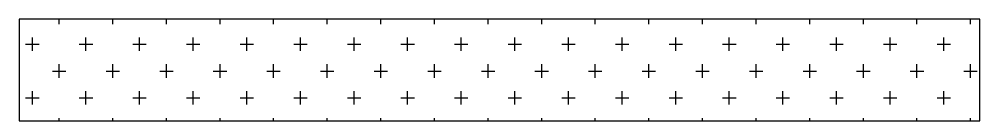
# Model space of a CAD drawing. Header units: millimetres. Extents: x 0 to 114, y 0 to 12.
import ezdxf

# ---------------------------------------------------------------- set-up
doc = ezdxf.new("R2010")
doc.units = ezdxf.units.MM
doc.header["$LTSCALE"] = 1000

msp = doc.modelspace()

# ---------------------------------------------------------------- hatches: boundary and pattern name
h = msp.add_hatch()
h.set_pattern_fill('CROSS,_O', color=250, scale=0.5)
h.set_pattern_definition([(0, (276.9854, 412.277), (3.175, 3.175), [1.5875, -4.7625]), (90, (277.779, 411.4833), (-3.175, 3.175), [1.5875, -4.7625])])
h.paths.add_polyline_path([(0, 12), (0, 0), (113.77, 0), (113.77, 12)])

# ---------------------------------------------------------------- linework, layer by layer
msp.add_lwpolyline([(0, 12), (0, 0), (113.77, 0), (113.77, 12)], close=True)

doc.saveas('drawing.dxf')
